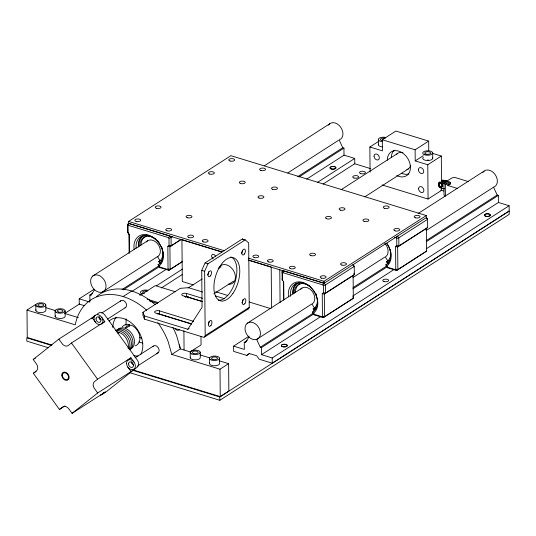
<?xml version="1.0" encoding="UTF-8"?>
<svg xmlns="http://www.w3.org/2000/svg" width="536" height="536" viewBox="0 0 536 536"><rect width="100%" height="100%" fill="white"/><g stroke="black" fill="none" stroke-linecap="round" stroke-linejoin="round"><path stroke-width="0.8" d="M129.471 252.349L129.317 234.554L128.077 232.838L128.017 225.79L128.519 225.388L128.861 223.345L169.838 235.894L171.071 237.609L171.145 245.769L169.932 246.734L167.842 246.352L168.036 269.005L167.534 269.4L159.52 266.948L158.066 264.697L160.874 262.895M283.269 270.647L282.057 271.611L282.124 279.765L282.485 280.14L282.425 273.092L282.928 272.697L283.269 270.647L324.247 283.196L325.479 284.911L325.553 293.071L324.34 294.036L322.25 293.661L322.444 316.307L321.942 316.702L313.929 314.25L312.475 311.999L314.578 310.646M202.642 292.02L188.431 287.665L180.217 288.361L142.945 312.307L144.385 315.965L187.808 329.265L202.052 307.316L201.73 270.385L205.074 262.928L242.346 238.982L245.24 239.873L248.677 242.969L249.24 307.342A2.358 1.722 57.3 0 1 248.061 308.93M142.945 312.307L142.971 315.476L144.412 319.128L203.278 337.164A2.358 1.722 57.3 0 0 205.188 335.643L204.625 271.27L207.968 263.812L245.24 239.873M94.524 289.755L91.033 295.39L89.854 295.028L89.907 301.312M248.932 337.057L245.441 342.692L244.262 342.33L244.322 349.405L233.609 346.122L233.656 351.395L246.774 355.415L249.588 353.613M128.519 225.388L168.478 237.636L169.838 235.894M282.928 272.697L322.886 284.938L324.247 283.196M394.61 237.341L396.211 237.83L397.565 236.095L398.804 237.81L398.878 245.964L397.658 246.929L395.568 246.553L395.769 269.199L395.267 269.601L387.253 267.142L387.541 267.752L396.647 270.539L426.629 251.089L426.435 228.443L427.648 227.478L427.581 219.325L426.341 217.609L426.321 215.546L230.902 155.681L128.573 221.422L128.593 223.479L221.917 252.067M128.861 223.345L127.648 224.309L127.715 232.463L129.317 234.554M167.842 246.352L169.054 245.388L171.145 245.769L180.967 239.458M65.01 405.906L59.449 409.477L33.346 373.277L36.468 370.791A5.454 3.98 57.3 0 0 36.408 363.897L33.225 359.482L58.839 339.12L92.179 317.701L95.301 315.222M91.401 318.813L94.651 316.233M97.257 314.163L98.557 313.131A5.454 3.98 57.3 0 1 104.862 315.061L137.343 360.098A5.454 3.98 57.3 0 1 137.404 366.993L105.538 392.318A5.454 3.98 57.3 0 1 103.549 392.968M101.612 317.151L104.795 321.567L71.456 342.986L68.333 345.472A5.454 3.98 57.3 0 1 62.022 343.536L58.839 339.12M104.795 321.567L101.672 324.052A5.454 3.98 57.3 0 0 99.971 315.516A5.454 3.98 57.3 0 0 94.048 318.699A5.454 3.98 57.3 0 0 100.755 324.541M59.449 409.477L62.578 406.998A5.454 3.98 57.3 0 1 68.883 408.928L72.072 413.343L105.411 391.923L102.282 394.409M134.087 362.189L130.905 357.773L97.559 379.187L94.436 381.672A5.454 3.98 57.3 0 0 94.497 388.573L97.679 392.988L131.025 371.569L134.147 369.083M127.776 360.252L130.905 357.773M72.072 413.343L97.679 392.988M322.25 293.661L323.463 292.696L325.553 293.071L354.323 274.586L354.256 266.425L353.016 264.71L354.256 266.425L325.479 284.911L323.402 285.648L323.463 292.696M246.774 355.415L249.2 353.485L256.67 355.777L259.143 359.207L272.261 363.227L509.173 211.023L219.807 396.975L132.874 370.343M312.475 311.999L314.217 314.86L323.322 317.647L324.535 316.682L324.34 294.036L353.11 275.551L354.323 274.586L353.954 273.105M395.568 246.553L396.781 245.589L398.878 245.964L427.648 227.478M51.965 345.063L27.242 337.492L27.001 310.069L35.604 304.542M123.126 296.562L131.729 291.035M157.845 322.665A60.179 43.952 57.3 0 1 168.177 341.693L171.768 354.41L180.371 348.882L190.649 352.031M171.768 354.41L220.008 369.197L228.611 363.669L228.852 391.092L220.249 396.62L133.317 369.987M129.049 223.405L127.648 224.309L128.017 225.79M92.808 275.98L147.641 240.758M264.342 165.785L329.72 123.783M172.478 236.711L168.994 238.346L169.054 245.388M84.654 305.748L79.248 304.093L79.207 298.82L93.968 289.333M89.854 295.028L92.668 293.226M64.816 313.419L79.603 303.919M181.161 239.518L169.932 246.734L170.126 269.38L168.914 270.345L159.808 267.558L158.066 264.697M102.242 292.12A9.434 6.888 57.3 0 0 102.115 277.494A9.434 6.888 57.3 0 0 90.604 281.259A9.434 6.888 57.3 0 0 102.242 292.12L157.785 256.442M287.839 172.887L338.45 140.365M160.431 263.176L159.447 262.74L158.743 261.588L160.036 260.757L157.55 256.69L158.187 256.349A9.434 6.888 57.3 0 0 157.577 243.759A9.434 6.888 57.3 0 0 146.308 241.93M122.02 289.541L159.279 265.608M297.775 176.632L342.765 147.728L343.945 148.09L344.005 155.159L306.746 179.098M123.2 289.902L159.755 266.419M298.954 176.994L343.945 148.09M132.405 291.102L166.147 269.427M101.833 313.004L120.721 300.87M182.763 261.267L170.126 269.38L168.036 269.005M182.247 261.776L168.914 270.345L167.534 269.4M33.225 359.482L35.309 358.142M139.467 295.028L140.827 294.157M370.081 172.09L369.86 146.998L378.671 141.337M140.399 295.195L155.306 285.614L175.312 291.745M369.86 146.998L382.409 150.837L382.309 139.762L395.863 131.052L428.679 141.102L428.76 150.603M156.472 285.802L182.481 269.092M317.459 182.381L354.718 158.442L354.765 163.715L323.128 184.042M107.468 319.148L125.659 307.463M161.436 287.919L182.528 274.372M33.346 373.277L36.12 371.495M129.578 326.21L129.565 324.628L125.156 327.463L126.409 327.844L130.811 325.01L132.687 325.855A11.792 8.616 57.3 0 1 139.836 336.836A11.792 8.616 57.3 0 1 135.186 345.901M188.096 288.013L202.132 279.001M218.266 268.637L221.073 266.834M341.171 189.677L397.437 153.524M117.873 333.258L119.227 332.387M185.409 297.406L186.763 296.535M382.309 139.762L415.125 149.812L428.679 141.102M415.125 149.812L415.219 160.894L423.353 155.668M213.857 293.835L233.502 281.212M364.855 196.826L408.459 168.813M415.219 160.894L427.768 164.733L441.316 156.03L441.617 190.327L428.063 199.03L382.061 184.94M135.085 357.8L153.276 346.122M187.808 329.265L189.168 328.394M283.457 270.707L282.057 271.611L282.425 273.092M137.229 366.195L158.214 352.708M444.123 188.893L440.203 187.687A1.769 1.293 57.3 0 1 438.743 185.664L438.723 183.392A1.769 1.293 57.3 0 1 440.157 182.253L444.217 183.372M441.785 182.95L441.771 181.436A1.769 1.293 57.3 0 1 443.205 180.297L447.265 181.409M438.723 183.392L438.857 183.305A1.769 1.293 57.3 0 1 440.291 182.166M441.771 181.436L441.912 181.349A1.769 1.293 57.3 0 1 443.346 180.21M205.188 335.643L249.24 307.342M438.743 185.664L438.857 183.305M441.932 183.62L441.791 183.707A1.769 1.293 57.3 0 0 442.528 185.295M449.912 183.808L448.009 185.027L448.016 185.556L449.912 184.337L449.912 183.808A3.303 1.474 -0.5 0 0 449.101 181.758L446.401 180.934L444.505 182.153A3.303 1.474 -0.5 0 0 445.309 184.196L445.416 196.122A3.303 1.474 -0.5 0 1 444.022 194.796L443.915 182.87M204.638 336.963L248.684 308.662M440.203 187.687L444.264 188.806M190.22 351.851L201.06 344.889L200.987 336.521M247.217 323.288L302.049 288.06M418.047 213.536L484.129 171.085M248.222 258.077L323.992 281.286L426.321 215.546M248.235 260.134L324.012 283.35L426.341 217.609L427.581 219.325L398.804 237.81L396.72 238.54L396.781 245.589M233.609 346.122L249.079 336.186M244.262 342.33L247.076 340.528M426.435 228.443L397.658 246.929L397.859 269.575L396.647 270.539L395.267 269.601M311.49 304.193L256.65 339.422A9.434 6.888 57.3 0 1 245.006 328.561A9.434 6.888 57.3 0 1 256.523 324.803A9.434 6.888 57.3 0 1 256.65 339.422L260.262 347.234L261.441 347.596L314.163 313.721M352.963 277.548L384.6 257.226M426.073 230.574L493.562 187.218A9.434 6.888 57.3 0 0 495.05 174.428A9.434 6.888 57.3 0 0 482.916 172.458M314.84 310.478L313.855 310.043L313.151 308.89L315.403 307.55M388.158 263.37L387.18 262.935L386.476 261.789L388.727 260.442M387.541 267.752L385.793 264.891L388.6 263.089M260.262 347.234L312.984 313.359M353.057 287.618L386.804 265.936M426.167 240.644L497.173 195.03L498.353 195.392L498.413 202.461L426.71 248.53M352.829 288.884L387.28 266.754M426.643 241.461L498.353 195.392M261.441 347.596L261.501 354.665L320.555 316.729M352.889 295.952L394.369 269.307M426.629 251.089L397.859 269.575L395.769 269.199M261.501 354.665L272.214 357.948L509.126 205.744L509.2 214.373L219.84 400.271L129.712 372.661M158.743 261.588L159.701 261.072A14.244 10.405 57.3 0 0 162.964 251.759M159.447 262.74L160.499 262.178A15.604 11.397 57.3 0 0 162.066 260.543M158.951 266.01L159.199 265.876A18.023 13.159 57.3 0 0 152.968 237.254A18.023 13.159 57.3 0 0 134.174 249.635M386.476 261.789L387.434 261.273A14.244 10.405 57.3 0 0 390.342 249.883M387.18 262.935L388.225 262.372A15.604 11.397 57.3 0 0 389.799 260.737M313.151 308.89L314.109 308.381A14.244 10.405 57.3 0 0 317.372 299.061M313.855 310.043L314.907 309.48A15.604 11.397 57.3 0 0 316.475 307.845M313.359 313.312L313.607 313.178A18.023 13.159 57.3 0 0 307.376 284.556A18.023 13.159 57.3 0 0 288.582 296.937M129.565 324.628L127.689 324.327A11.792 8.616 57.3 0 0 122.322 326.813M116.815 331.831L121.169 333.258A11.792 8.616 57.3 0 1 128.104 348.273M322.444 316.307L324.535 316.682L353.311 298.197L353.11 275.551M45.888 307.691L55.382 310.599M64.869 313.506L78.316 317.627M27.001 310.069L75.254 324.85A60.179 43.952 57.3 0 1 146.643 310.25M431.909 153.149L441.316 156.03M468.571 181.624L456.089 177.805A3.303 1.474 -0.5 0 0 451.486 178.193L446.408 181.463L446.401 180.934M443.205 180.297L447.125 181.496M440.157 182.253L444.076 183.459M445.309 184.196L448.009 185.027M448.016 185.556L457.375 188.424M344.005 155.159L354.718 158.442M498.413 202.461L509.126 205.744M354.443 163.674L370.396 168.559M440.579 190.059L443.775 191.037M128.573 221.422L224.289 250.741M221.783 251.833L181.932 239.619L182.3 281.521L193.456 284.938M248.885 260.134L271.203 266.968L271.558 308.046M205.074 262.928L207.968 263.812M201.73 270.385L204.625 271.27M215.774 291.772L227.726 295.437M249.247 302.029L270.767 308.622M215.278 295.885L224.751 298.793M202.099 301.56L183.024 295.718A3.069 1.367 -0.5 0 1 182.274 293.815A3.069 1.367 -0.5 0 1 186.548 293.453L202.44 298.324M184.284 296.408A3.069 1.367 -0.5 0 1 186.575 296.616L202.467 301.487M147.166 299.195L158.375 302.626M149.578 300.984L157.577 303.436M191.68 324.086L155.916 313.131A3.069 1.367 -0.5 0 1 155.172 311.228A3.069 1.367 -0.5 0 1 159.44 310.867L193.617 321.339M157.175 313.821A3.069 1.367 -0.5 0 1 159.467 314.029L191.258 323.771M79.207 298.82L89.914 302.103M200.142 354.946L209.63 357.854M219.124 360.762L228.611 363.669M139.42 337.519L141.826 338.25M138.904 341.921L142.871 343.134M51.523 345.418L26.8 337.848L26.827 341.144L48.361 347.737M321.942 316.702L323.322 317.647L352.098 299.162L353.311 298.197L352.936 296.716M242.346 238.982L243.491 240.014M283.879 299.651L283.725 281.856L283.363 281.48L283.524 300.086M127.715 232.463L128.077 232.838M396.211 237.83L396.72 238.54M322.886 284.938L323.402 285.648M282.124 279.765L283.725 281.856M168.478 237.636L168.994 238.346M92.179 317.701L95.361 322.116M127.836 367.153L131.025 371.569M71.456 342.986L97.559 379.187M385.793 264.891L386.932 266.07A18.023 13.159 57.3 0 0 386.731 243.264M387.763 260.958L385.277 256.885L385.913 256.543A9.434 6.888 57.3 0 0 384.768 243.344M314.444 308.066L311.959 303.992L312.589 303.651A9.434 6.888 57.3 0 0 311.986 291.061A9.434 6.888 57.3 0 0 300.716 289.232M313.929 314.25L314.217 314.86M159.52 266.948L159.808 267.558M493.562 187.218L497.173 195.03M342.765 147.728L339.154 139.916A9.434 6.888 57.3 0 0 340.641 127.126A9.434 6.888 57.3 0 0 328.508 125.149M180.371 348.882L176.78 336.166A60.186 43.959 57.3 0 0 172.84 327.409M441.912 181.349L441.925 182.863M432.699 152.928L432.746 158.207M427.768 164.733L428.063 199.03M378.336 139.521L378.383 144.8M323.992 281.286L324.012 283.35M279.779 269.722L280.06 302.579M272.214 357.948L272.261 363.227M220.008 369.197L220.249 396.62M219.525 358.182L219.572 363.455A5.012 2.238 -0.5 0 1 214.018 365.766A5.012 2.238 -0.5 0 1 209.697 363.046M219.807 396.975L219.84 400.271M209.509 358.35L209.549 363.629M200.223 352.266L200.27 357.546A5.012 2.238 -0.5 0 1 194.715 359.857A5.012 2.238 -0.5 0 1 190.394 357.13M190.206 352.44L190.253 357.713M188.123 296.455L188.136 298.043M186.548 293.453L186.575 296.616M183.902 330.679L184.069 349.914M159.44 310.867L159.467 314.029M144.385 315.965L144.412 319.128M128.955 234.178L129.122 253.588M126.047 318.793L126.107 325.486M65.117 310.88L65.164 316.153A5.012 2.238 -0.5 0 1 59.61 318.464A5.012 2.238 -0.5 0 1 55.288 315.744M55.101 311.048L55.141 316.327M45.815 304.964L45.862 310.244A5.012 2.238 -0.5 0 1 40.307 312.555A5.012 2.238 -0.5 0 1 35.986 309.828M35.798 305.138L35.845 310.411M230.708 256.911A22.525 11.651 -73 0 1 235.311 281.058A22.525 11.651 -73 0 1 218.306 300.14M209.06 321.493A3.069 1.588 -73 0 1 208.243 324.267M208.625 271.792A3.069 1.588 -73 0 1 207.559 275.022M242.48 250.58A3.069 1.588 -73 0 1 241.448 253.253M242.942 299.617A3.069 1.588 -73 0 1 241.877 302.853M138.054 356.018A23.584 17.226 57.3 0 1 133.933 355.643M112.808 327.509A23.584 17.226 57.3 0 1 116.212 317.131M109.17 320.997A23.584 17.226 57.3 0 1 134.449 325.767A23.584 17.226 57.3 0 1 140.693 354.658M96.587 296.509A60.186 43.959 57.3 0 1 155.252 304.723M165.001 315.208A60.186 43.959 57.3 0 1 165.972 316.488M101.13 319.938A2.995 2.191 57.3 0 1 99.287 316.796M133.605 364.976A2.995 2.191 57.3 0 1 131.762 361.827M103.421 392.573A5.454 3.98 57.3 0 1 100.299 395.059M131.749 363.381A2.948 2.151 57.3 0 1 131.709 362.008M152.76 346.738A4.127 3.015 57.3 0 1 158.355 347.898A4.127 3.015 57.3 0 1 156.733 353.251M99.857 319.496A2.948 2.151 57.3 0 1 99.153 316.756M120.205 301.487A4.127 3.015 57.3 0 1 125.491 302.204A4.127 3.015 57.3 0 1 124.975 307.858M449.744 182.542A3.303 1.474 -0.5 0 1 449.912 184.337M442.173 183.051A2.124 1.548 57.3 0 1 442.964 181.161A2.124 1.548 57.3 0 1 445.068 182.106M442.039 183.138A2.124 1.548 57.3 0 1 443.031 181.202A2.124 1.548 57.3 0 1 445.208 182.675M440.337 187.6A1.769 1.293 57.3 0 1 438.877 185.577M442.361 184.866A1.769 1.293 57.3 0 1 441.979 184.042M117.967 329.211A11.792 8.616 57.3 0 1 132.459 334.685A11.792 8.616 57.3 0 1 129.759 349.385M116.446 330.196A11.792 8.616 57.3 0 1 130.094 334.377A11.792 8.616 57.3 0 1 130.221 349.298M115.535 330.745A11.792 8.616 57.3 0 1 128.566 335.355A11.792 8.616 57.3 0 1 129.256 349.774M116.118 330.893A11.792 8.616 57.3 0 1 127.039 336.333A11.792 8.616 57.3 0 1 129.069 348.849M218.869 267.926A10.613 7.752 57.3 0 1 233.622 270.787A10.613 7.752 57.3 0 1 228.282 284.207M213.147 258.58A2.479 1.809 57.3 0 1 212.202 254.593A2.479 1.809 57.3 0 1 215.606 256.623M138.697 247.103A15.604 11.397 57.3 0 1 147.166 235.056M138.476 246.627A16.509 12.06 57.3 0 1 142.254 235.833M139.729 245.964A14.244 10.405 57.3 0 1 156.023 239.344M157.638 240.791A14.244 10.405 57.3 0 1 159.105 242.453M161.423 246.259A14.244 10.405 57.3 0 1 162.227 248.302M141.015 245.133A14.244 10.405 57.3 0 1 146.107 236.121M136.111 248.148A16.509 12.06 57.3 0 1 153.919 238.178A16.509 12.06 57.3 0 1 159.179 264.101M386.724 243.404A16.509 12.06 57.3 0 1 386.905 264.295M293.018 292.931A15.604 11.397 57.3 0 1 299.302 282.794M292.884 293.936A16.509 12.06 57.3 0 1 296.663 283.135M294.13 293.266A14.244 10.405 57.3 0 1 310.431 286.646M315.831 293.56A14.244 10.405 57.3 0 1 316.635 295.604M295.423 292.442A14.244 10.405 57.3 0 1 299.899 283.725M290.613 296.254A16.509 12.06 57.3 0 1 307.992 285.252A16.509 12.06 57.3 0 1 313.587 311.403M432.545 157.631A5.012 2.238 -0.5 0 1 427.192 160.519A5.012 2.238 -0.5 0 1 423.34 157.249M382.208 146.891A5.012 2.238 -0.5 0 1 378.523 144.218M382.255 140.667A2.948 1.313 -0.5 0 1 380.774 138.811A2.948 1.313 -0.5 0 1 385.109 138.368M382.161 141.618A5.012 2.238 -0.5 0 1 378.677 138.656A5.012 2.238 -0.5 0 1 385.759 137.457M387.3 160.231A14.15 10.338 57.3 0 1 399.528 151.38A14.15 10.338 57.3 0 1 410.382 168.954A14.15 10.338 57.3 0 1 396.727 175.507M408.834 173.912A14.15 10.338 57.3 0 1 401.544 173.262M391.367 157.624A14.15 10.338 57.3 0 1 394.174 150.147M428.458 160.016A3.893 1.735 -0.5 0 1 427.44 160.043M396.58 154.388A9.434 6.888 57.3 0 1 402.878 152.727M410.422 165.637A9.434 6.888 57.3 0 1 406.871 169.664M144.439 293.494A2.948 1.313 -0.5 0 1 142.958 291.644A2.948 1.313 -0.5 0 1 147.293 291.202M142.067 293.909A5.012 2.238 -0.5 0 1 141.491 290.974A5.012 2.238 -0.5 0 1 147.936 290.291M179.446 329.473A3.243 2.372 57.3 0 1 175.272 328.796M179.158 344.836A3.243 2.372 57.3 0 1 179.868 347.851M233.026 293.246A22.525 11.651 -73 0 0 233.602 257.796A22.525 11.651 -73 0 0 213.904 286.8A22.525 11.651 -73 0 0 233.026 293.246M244.443 253.997A3.069 1.588 -73 0 0 244.604 249.133A3.069 1.588 -73 0 0 241.883 252.992A3.069 1.588 -73 0 0 244.443 253.997M210.936 325.453A3.069 1.588 -73 0 0 211.204 320.521A3.069 1.588 -73 0 0 208.437 324.253A3.069 1.588 -73 0 0 210.936 325.453M210.561 275.765A3.069 1.588 -73 0 0 210.722 270.901A3.069 1.588 -73 0 0 208.001 274.76A3.069 1.588 -73 0 0 210.561 275.765M244.878 303.597A3.069 1.588 -73 0 0 245.032 298.726A3.069 1.588 -73 0 0 242.319 302.592A3.069 1.588 -73 0 0 244.878 303.597M126.503 363.301A5.454 3.98 57.3 0 0 133.23 369.579A5.454 3.98 57.3 0 0 133.156 361.13A5.454 3.98 57.3 0 0 126.503 363.301M96.038 318.887A2.995 2.191 57.3 0 0 99.73 322.33A2.995 2.191 57.3 0 0 99.689 317.687A2.995 2.191 57.3 0 0 96.038 318.887M128.513 363.917A2.995 2.191 57.3 0 0 132.211 367.368A2.995 2.191 57.3 0 0 132.171 362.725A2.995 2.191 57.3 0 0 128.513 363.917M62.39 375.294A3.745 2.734 57.3 0 0 67.007 379.602A3.745 2.734 57.3 0 0 66.96 373.8A3.745 2.734 57.3 0 0 62.39 375.294M61.774 375.106A4.496 3.283 57.3 0 0 67.322 380.279A4.496 3.283 57.3 0 0 67.261 373.317A4.496 3.283 57.3 0 0 61.774 375.106M438.924 184.592A2.124 1.548 57.3 0 0 441.55 187.03A2.124 1.548 57.3 0 0 441.517 183.741A2.124 1.548 57.3 0 0 438.924 184.592M439.064 184.505A2.124 1.548 57.3 0 0 441.684 186.943A2.124 1.548 57.3 0 0 441.651 183.654A2.124 1.548 57.3 0 0 439.064 184.505M446.26 183.587A1.648 0.737 -0.5 0 0 448.853 183.031A1.648 0.737 -0.5 0 0 446.508 182.314A1.648 0.737 -0.5 0 0 446.26 183.587M211.05 359.904A5.012 2.238 -0.5 0 0 219.385 358.765A5.012 2.238 -0.5 0 0 213.114 356.132A5.012 2.238 -0.5 0 0 211.05 359.904M212.752 359.334A2.948 1.313 -0.5 0 0 217.442 358.403A2.948 1.313 -0.5 0 0 213.355 357.063A2.948 1.313 -0.5 0 0 212.752 359.334M191.754 353.995A5.012 2.238 -0.5 0 0 200.082 352.849A5.012 2.238 -0.5 0 0 193.811 350.216A5.012 2.238 -0.5 0 0 191.754 353.995M193.449 353.418A2.948 1.313 -0.5 0 0 198.146 352.487A2.948 1.313 -0.5 0 0 194.052 351.154A2.948 1.313 -0.5 0 0 193.449 353.418M56.642 312.602A5.012 2.238 -0.5 0 0 64.977 311.463A5.012 2.238 -0.5 0 0 58.705 308.83A5.012 2.238 -0.5 0 0 56.642 312.602M58.344 312.032A2.948 1.313 -0.5 0 0 63.034 311.094A2.948 1.313 -0.5 0 0 58.947 309.761A2.948 1.313 -0.5 0 0 58.344 312.032M37.346 306.692A5.012 2.238 -0.5 0 0 45.674 305.547A5.012 2.238 -0.5 0 0 39.403 302.914A5.012 2.238 -0.5 0 0 37.346 306.692M39.041 306.116A2.948 1.313 -0.5 0 0 43.738 305.185A2.948 1.313 -0.5 0 0 39.644 303.852A2.948 1.313 -0.5 0 0 39.041 306.116M354.001 178.006A2.948 1.313 -0.5 0 0 358.624 177.001A2.948 1.313 -0.5 0 0 354.437 175.728A2.948 1.313 -0.5 0 0 354.001 178.006M360.768 173.644A2.948 1.313 -0.5 0 0 365.398 172.652A2.948 1.313 -0.5 0 0 361.224 171.373A2.948 1.313 -0.5 0 0 360.768 173.644M364.199 221.401A2.948 1.313 -0.5 0 0 368.828 220.41A2.948 1.313 -0.5 0 0 364.648 219.124A2.948 1.313 -0.5 0 0 364.199 221.401M395.079 230.862A2.948 1.313 -0.5 0 0 399.709 229.87A2.948 1.313 -0.5 0 0 395.528 228.584A2.948 1.313 -0.5 0 0 395.079 230.862M384.526 208.337A2.948 1.313 -0.5 0 0 389.156 207.345A2.948 1.313 -0.5 0 0 384.975 206.065A2.948 1.313 -0.5 0 0 384.526 208.337M415.407 217.797A2.948 1.313 -0.5 0 0 420.036 216.805A2.948 1.313 -0.5 0 0 415.862 215.526A2.948 1.313 -0.5 0 0 415.407 217.797M321.486 278.137A2.948 1.313 -0.5 0 0 326.116 277.146A2.948 1.313 -0.5 0 0 321.935 275.866A2.948 1.313 -0.5 0 0 321.486 278.137M310.934 255.618A2.948 1.313 -0.5 0 0 315.563 254.627A2.948 1.313 -0.5 0 0 311.382 253.347A2.948 1.313 -0.5 0 0 310.934 255.618M341.814 265.079A2.948 1.313 -0.5 0 0 346.444 264.087A2.948 1.313 -0.5 0 0 342.263 262.808A2.948 1.313 -0.5 0 0 341.814 265.079M290.606 268.677A2.948 1.313 -0.5 0 0 295.236 267.685A2.948 1.313 -0.5 0 0 291.055 266.405A2.948 1.313 -0.5 0 0 290.606 268.677M240.577 183.526A2.948 1.313 -0.5 0 0 245.207 182.535A2.948 1.313 -0.5 0 0 241.026 181.255A2.948 1.313 -0.5 0 0 240.577 183.526M230.024 161.008A2.948 1.313 -0.5 0 0 234.654 160.016A2.948 1.313 -0.5 0 0 230.473 158.73A2.948 1.313 -0.5 0 0 230.024 161.008M260.905 170.468A2.948 1.313 -0.5 0 0 265.534 169.477A2.948 1.313 -0.5 0 0 261.354 168.19A2.948 1.313 -0.5 0 0 260.905 170.468M209.69 174.066A2.948 1.313 -0.5 0 0 214.326 173.074A2.948 1.313 -0.5 0 0 210.145 171.795A2.948 1.313 -0.5 0 0 209.69 174.066M166.977 230.808A2.948 1.313 -0.5 0 0 171.614 229.817A2.948 1.313 -0.5 0 0 167.433 228.537A2.948 1.313 -0.5 0 0 166.977 230.808M136.097 221.348A2.948 1.313 -0.5 0 0 140.727 220.356A2.948 1.313 -0.5 0 0 136.553 219.077A2.948 1.313 -0.5 0 0 136.097 221.348M187.312 217.743A2.948 1.313 -0.5 0 0 191.942 216.752A2.948 1.313 -0.5 0 0 187.761 215.472A2.948 1.313 -0.5 0 0 187.312 217.743M156.432 208.283A2.948 1.313 -0.5 0 0 161.061 207.291A2.948 1.313 -0.5 0 0 156.881 206.012A2.948 1.313 -0.5 0 0 156.432 208.283M326.498 218.708A2.948 1.313 -0.5 0 0 331.375 218.005A2.948 1.313 -0.5 0 0 327.637 216.477A2.948 1.313 -0.5 0 0 326.498 218.708M258.968 198.025A2.948 1.313 -0.5 0 0 263.833 197.295A2.948 1.313 -0.5 0 0 260.047 195.787A2.948 1.313 -0.5 0 0 258.968 198.025M272.543 189.322A2.948 1.313 -0.5 0 0 277.393 188.578A2.948 1.313 -0.5 0 0 273.581 187.084A2.948 1.313 -0.5 0 0 272.543 189.322M340.507 210.152A2.948 1.313 -0.5 0 0 345.003 209.04A2.948 1.313 -0.5 0 0 340.661 207.874A2.948 1.313 -0.5 0 0 340.507 210.152M188.766 237.475A2.948 1.313 -0.5 0 0 193.576 236.678A2.948 1.313 -0.5 0 0 189.69 235.224A2.948 1.313 -0.5 0 0 188.766 237.475M203.117 241.857A2.948 1.313 -0.5 0 0 208.015 241.187A2.948 1.313 -0.5 0 0 204.323 239.639A2.948 1.313 -0.5 0 0 203.117 241.857M254.265 257.548A2.948 1.313 -0.5 0 0 258.767 256.436A2.948 1.313 -0.5 0 0 254.419 255.27A2.948 1.313 -0.5 0 0 254.265 257.548M268.335 261.849A2.948 1.313 -0.5 0 0 273.179 261.092A2.948 1.313 -0.5 0 0 269.36 259.612A2.948 1.313 -0.5 0 0 268.335 261.849M331.215 168.874A2.948 1.313 -0.5 0 0 335.911 167.942A2.948 1.313 -0.5 0 0 331.824 166.602A2.948 1.313 -0.5 0 0 331.215 168.874M330.98 168.84A2.948 1.313 -0.5 0 0 335.838 168.103A2.948 1.313 -0.5 0 0 332.039 166.602A2.948 1.313 -0.5 0 0 330.98 168.84M282.492 346.631A2.948 1.313 -0.5 0 0 287.189 345.7A2.948 1.313 -0.5 0 0 283.102 344.36A2.948 1.313 -0.5 0 0 282.492 346.631M282.626 346.671A2.948 1.313 -0.5 0 0 287.263 345.687A2.948 1.313 -0.5 0 0 283.095 344.4A2.948 1.313 -0.5 0 0 282.626 346.671M383.97 281.527A2.948 1.313 -0.5 0 0 388.64 280.576A2.948 1.313 -0.5 0 0 384.513 279.263A2.948 1.313 -0.5 0 0 383.97 281.527M485.623 216.175A2.948 1.313 -0.5 0 0 490.319 215.244A2.948 1.313 -0.5 0 0 486.232 213.911A2.948 1.313 -0.5 0 0 485.623 216.175M485.388 216.142A2.948 1.313 -0.5 0 0 490.239 215.405A2.948 1.313 -0.5 0 0 486.447 213.904A2.948 1.313 -0.5 0 0 485.388 216.142M425.926 154.08A2.948 1.313 -0.5 0 0 430.616 153.149A2.948 1.313 -0.5 0 0 426.529 151.815A2.948 1.313 -0.5 0 0 425.926 154.08M424.224 154.656A5.012 2.238 -0.5 0 0 432.559 153.51A5.012 2.238 -0.5 0 0 426.288 150.877A5.012 2.238 -0.5 0 0 424.224 154.656M418.422 169.765A3.243 2.372 57.3 0 0 422.428 173.503A3.243 2.372 57.3 0 0 422.381 168.471A3.243 2.372 57.3 0 0 418.422 169.765M418.589 188.766A3.243 2.372 57.3 0 0 422.596 192.498A3.243 2.372 57.3 0 0 422.549 187.473A3.243 2.372 57.3 0 0 418.589 188.766M374.034 156.17A3.243 2.372 57.3 0 0 378.034 159.902A3.243 2.372 57.3 0 0 377.994 154.877A3.243 2.372 57.3 0 0 374.034 156.17"/></g></svg>
